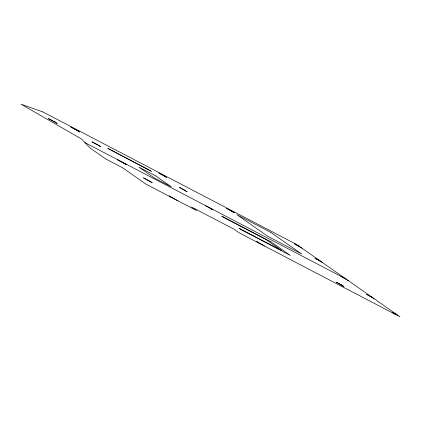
<?xml version="1.0" encoding="UTF-8"?>
<svg xmlns="http://www.w3.org/2000/svg" width="421" height="421" viewBox="0 0 421 421"><rect width="100%" height="100%" fill="white"/><g stroke="black" fill="none" stroke-linecap="round" stroke-linejoin="round"><path stroke-width="0.63" d="M299.484 246.448L294.4 243.791L302.057 248.253M320.092 260.878L315.008 258.22L322.67 262.683M84.963 142.635L345.852 278.913M348.43 280.718L340.768 276.26M371.611 296.952L366.533 294.295L374.19 298.752M397.371 314.987L392.293 312.335L394.866 314.134M210.326 208.116L212.9 209.921L205.243 205.464M264.425 245.996L256.763 241.538L259.341 243.343M178.025 200.864L169.189 195.881L171.247 197.323M42.795 111.902L21.05 104.208L81.437 138.956L90.257 148.145L105.713 158.97L122.653 167.816L145.834 184.051L196.66 210.6L191.508 206.99L233.86 229.113L239.012 232.724L399.95 316.792L296.905 244.643L42.795 111.902M77.559 130.521L70.781 126.979L79.616 131.962L77.559 130.521M163.953 175.652L158.875 172.999L166.532 177.457L163.953 175.652M231.718 211.047L226.635 208.395L234.297 212.852L231.718 211.047M270.756 232.355L236.87 214.657L267.782 236.302L301.668 254L270.756 232.355M150.139 170.494L107.787 148.371L151.423 171.394L150.139 170.494M55.188 122.09L48.415 118.548L57.251 123.532L55.188 122.09M184.566 190.082L179.483 187.429L187.14 191.887L184.566 190.082M98.682 145.308L91.904 141.772L100.74 146.755L98.682 145.308M155.833 175.989L138.893 167.142L154.349 177.962L171.289 186.813L155.833 175.989M124.442 163.348L117.664 159.806L126.505 164.79L124.442 163.348M270.787 241.717L221.662 216.057L223.719 217.499L266.072 239.623L281.528 250.442L239.175 228.319L241.238 229.761L290.369 255.426L270.787 241.717M150.202 181.383L143.424 177.846L152.265 182.83L150.202 181.383M341.399 284.833L336.316 282.175L343.973 286.638L341.399 284.833"/></g></svg>
